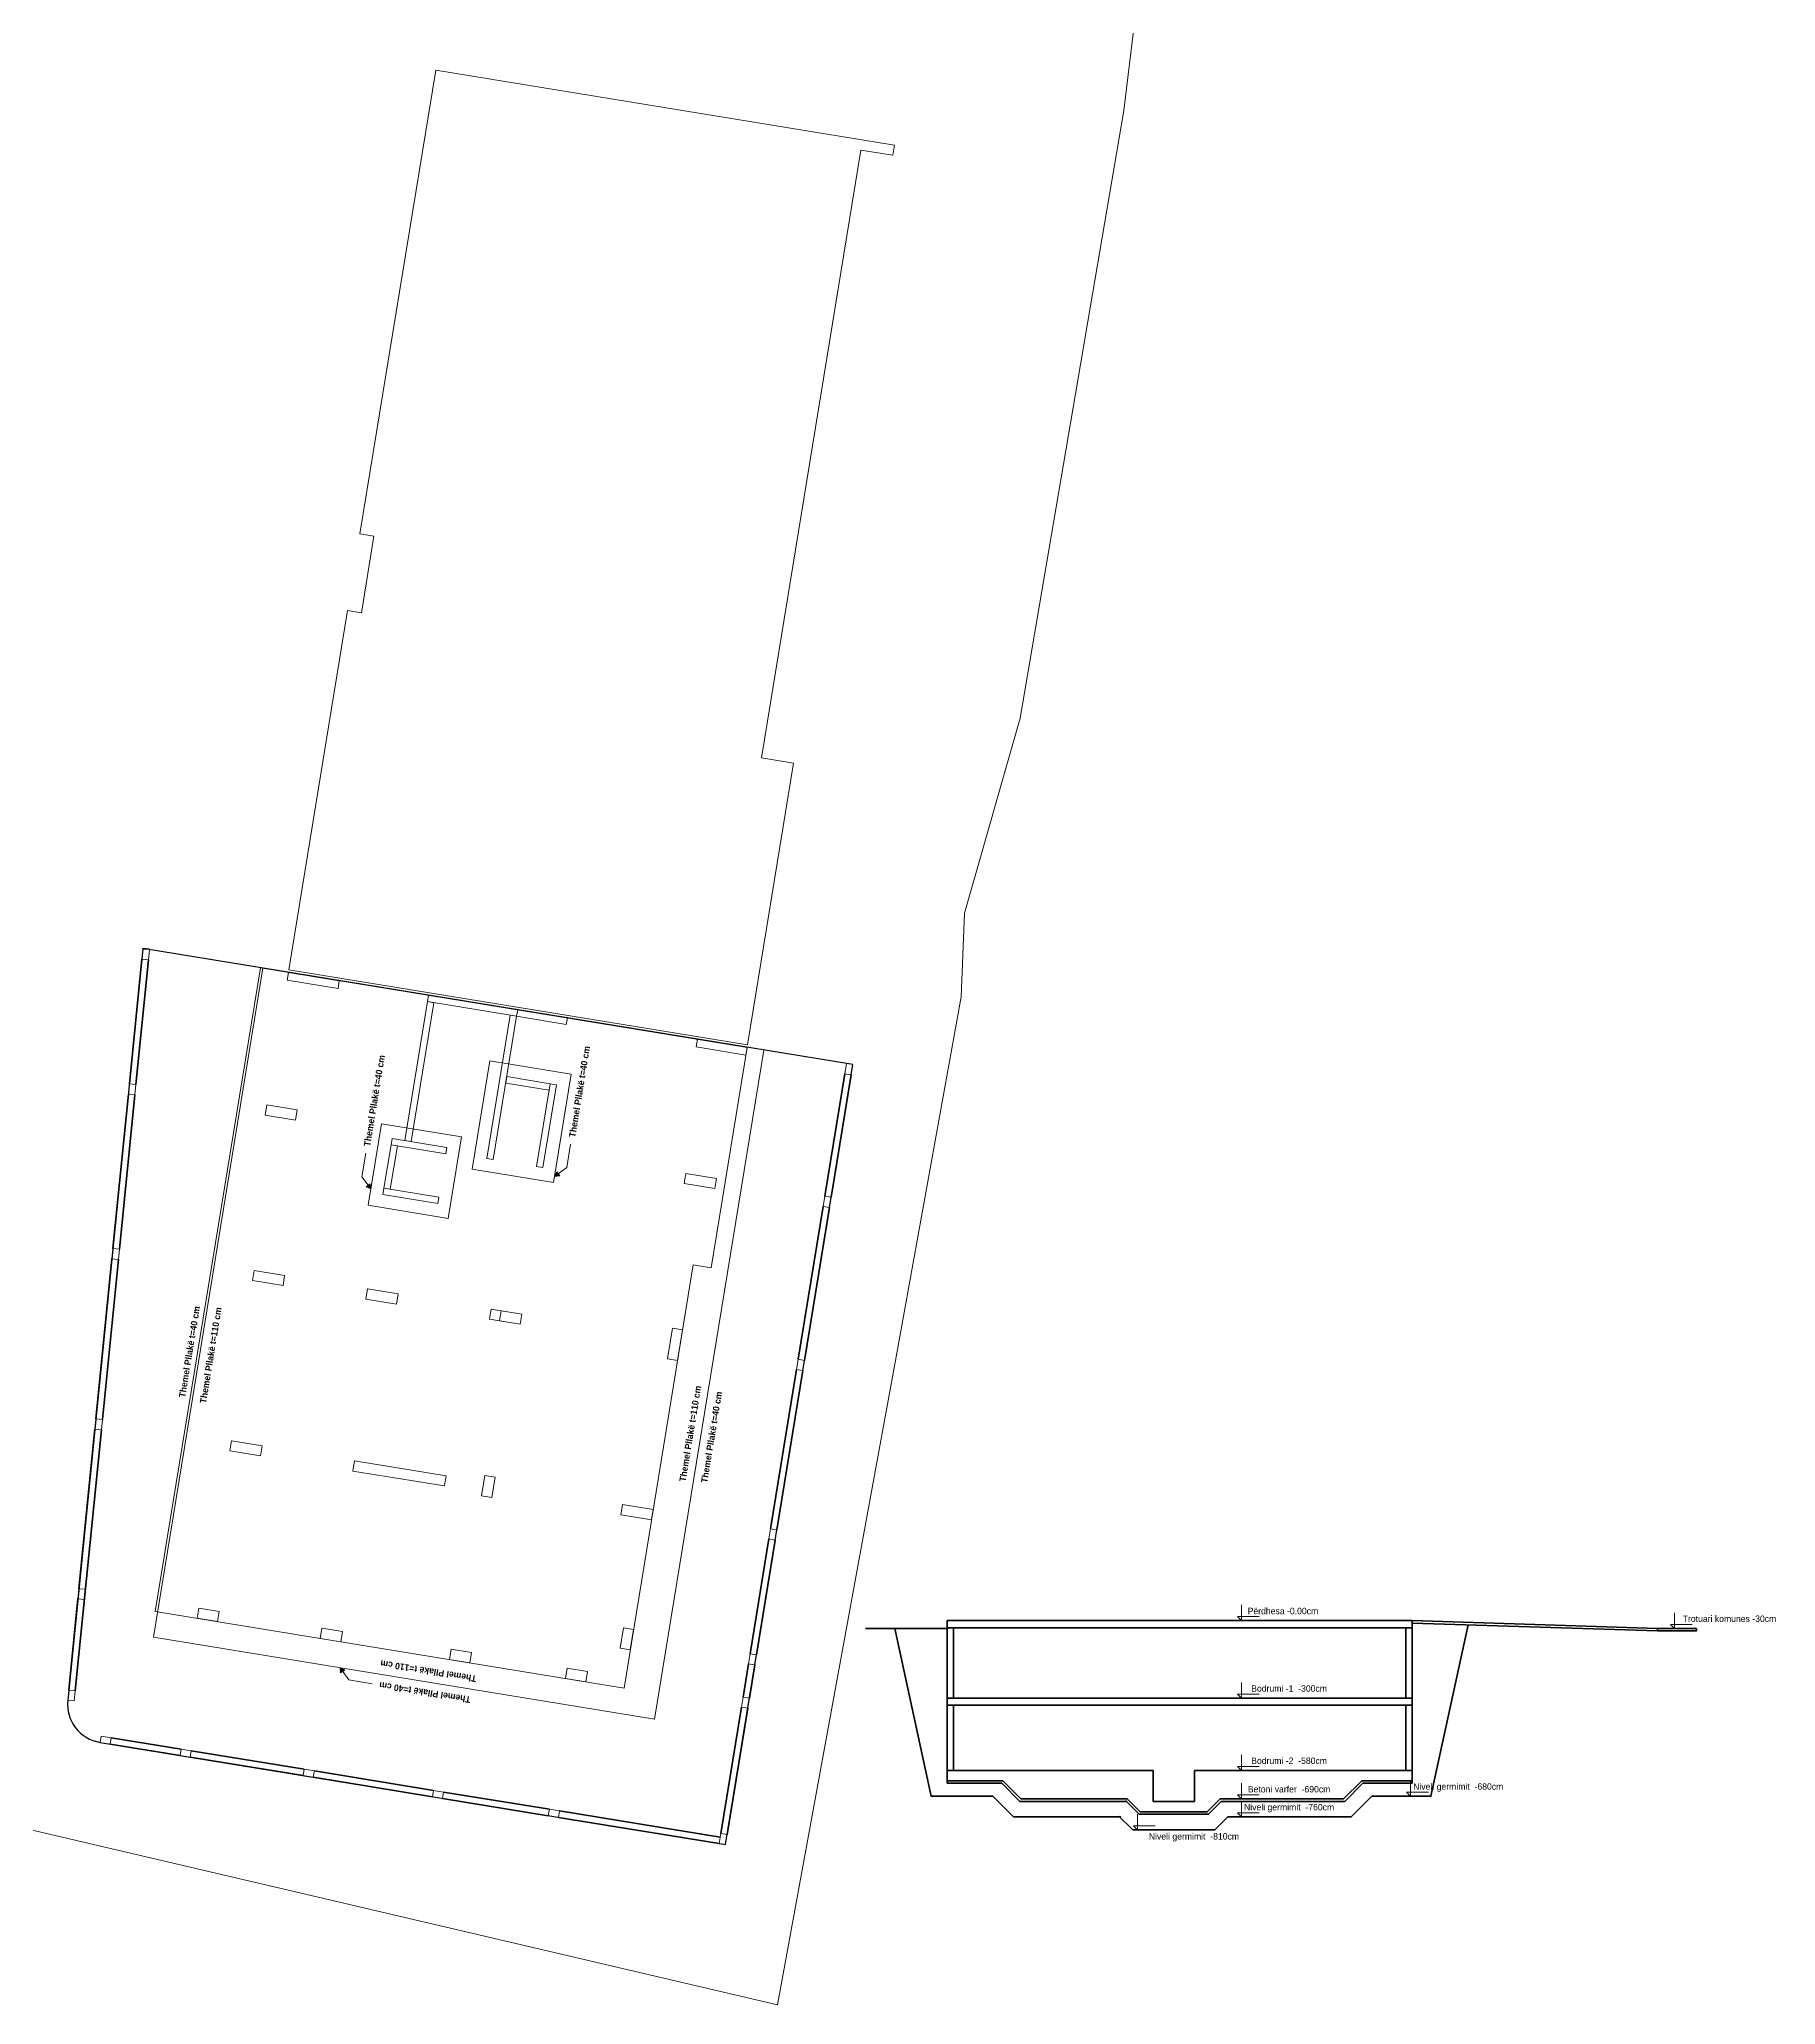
# Model space of a CAD drawing. Header units: metres. Extents: x 7511353 to 7511467, y 4692177 to 4692372.
# Drawn here: x 7511395.5 to 7511462.7, y 4692176.9 to 4692253 of the extents above; entities that cross this region are included whole.
import ezdxf

# ---------------------------------------------------------------- set-up
doc = ezdxf.new("R2010")
doc.units = ezdxf.units.M
for name, color, linetype, lineweight in [('2D Drafting - General_Pen_No__7', 7, 'Continuous', 35), ('2D Drafting - General_Pen_No__75', 6, 'Continuous', 20), ('2D Drafting - General_Pen_No__86', 173, 'Continuous', 20), ('2D Drafting - General_Pen_No__95', 6, 'Continuous', 13), ('A - Fleta_Pen_No__86', 173, 'Continuous', 20), ('muret', 8, 'Continuous', 35), ('ParcRePo', 7, 'Continuous', 0), ('shtyllat', 1, 'Continuous', 0), ('trapazani', 211, 'Continuous', 13), ('urbanizem', 1, 'Continuous', 0)]:
    doc.layers.add(name, color=color, linetype=linetype, lineweight=lineweight)
doc.layers.add('bodrumi', color=5, linetype='Continuous')
doc.styles.add('GENERATED_STYLE_1', font='GOTHIC.TTF')
doc.styles.add('GENERATED_STYLE_2', font='GOTHICB.TTF')

# ---------------------------------------------------------------- blocks, each defined once
blk = doc.blocks.new('Polyline_4', base_point=(645579, -5846965))
at = {"layer": '2D Drafting - General_Pen_No__95', "linetype": 'Continuous', "lineweight": 13}
blk.add_hatch(color=6, dxfattribs=at).paths.add_polyline_path([(645990, -5845636), (645797, -5845688), (645938, -5845829)])
at = {"layer": '2D Drafting - General_Pen_No__75', "color": 6, "linetype": 'Continuous', "lineweight": 20, "flags": 128}
blk.add_lwpolyline([(645579, -5846965), (645579, -5846047), (645867, -5845759)], dxfattribs=at)
at = {"layer": '2D Drafting - General_Pen_No__95', "color": 6, "linetype": 'Continuous', "lineweight": 13}
for p, q in [((645990, -5845636), (645797, -5845688)), ((645990, -5845636), (645938, -5845829)), ((645938, -5845829), (645797, -5845688))]:
    blk.add_line(p, q, dxfattribs=at)
blk = doc.blocks.new('Polyline_8', base_point=(667435, -5851175))
at = {"layer": '2D Drafting - General_Pen_No__95', "linetype": 'Continuous', "lineweight": 13}
blk.add_hatch(color=6, dxfattribs=at).paths.add_polyline_path([(666106, -5850764), (666158, -5850957), (666299, -5850816)])
at = {"layer": '2D Drafting - General_Pen_No__75', "color": 6, "linetype": 'Continuous', "lineweight": 20, "flags": 128}
blk.add_lwpolyline([(667435, -5851175), (666516, -5851175), (666228, -5850887)], dxfattribs=at)
at = {"layer": '2D Drafting - General_Pen_No__95', "color": 6, "linetype": 'Continuous', "lineweight": 13}
for p, q in [((666106, -5850764), (666299, -5850816)), ((666106, -5850764), (666158, -5850957)), ((666299, -5850816), (666158, -5850957))]:
    blk.add_line(p, q, dxfattribs=at)
blk = doc.blocks.new('Polyline_9', base_point=(665810, -5843406))
at = {"layer": '2D Drafting - General_Pen_No__95', "linetype": 'Continuous', "lineweight": 13}
blk.add_hatch(color=6, dxfattribs=at).paths.add_polyline_path([(664481, -5843817), (664674, -5843765), (664533, -5843623)])
at = {"layer": '2D Drafting - General_Pen_No__75', "color": 6, "linetype": 'Continuous', "lineweight": 20, "flags": 128}
blk.add_lwpolyline([(665810, -5843406), (664891, -5843406), (664603, -5843694)], dxfattribs=at)
at = {"layer": '2D Drafting - General_Pen_No__95', "color": 6, "linetype": 'Continuous', "lineweight": 13}
for p, q in [((664481, -5843817), (664533, -5843623)), ((664481, -5843817), (664674, -5843765)), ((664533, -5843623), (664674, -5843765))]:
    blk.add_line(p, q, dxfattribs=at)

msp = doc.modelspace()

# ---------------------------------------------------------------- linework, layer by layer
at = {"layer": '2D Drafting - General_Pen_No__7', "color": 7, "linetype": 'Continuous', "lineweight": 35, "flags": 128}
for points in [[(7511430.617, 4692191.749), (7511448.633, 4692191.749)], [(7511430.617, 4692185.549), (7511430.617, 4692191.749)], [(7511430.617, 4692191.469), (7511448.633, 4692191.469)], [(7511430.867, 4692188.749), (7511430.867, 4692191.469)], [(7511447.063, 4692184.949), (7511449.351, 4692184.949), (7511450.791, 4692191.581)], [(7511448.383, 4692188.749), (7511448.383, 4692191.469)], [(7511448.633, 4692185.449), (7511448.633, 4692191.749)], [(7511458.133, 4692191.449), (7511448.633, 4692191.749)], [(7511458.133, 4692191.349), (7511448.633, 4692191.649)], [(7511427.455, 4692191.449), (7511430.617, 4692191.449)], [(7511432.389, 4692184.949), (7511429.998, 4692184.949), (7511428.587, 4692191.449)], [(7511430.617, 4692188.749), (7511448.633, 4692188.749)], [(7511430.617, 4692188.469), (7511448.633, 4692188.469)], [(7511430.867, 4692185.949), (7511430.867, 4692188.469)], [(7511448.383, 4692185.949), (7511448.383, 4692188.469)], [(7511430.617, 4692185.949), (7511438.593, 4692185.949)], [(7511430.617, 4692185.549), (7511432.778, 4692185.549)], [(7511430.617, 4692185.449), (7511430.617, 4692185.549)], [(7511430.617, 4692185.449), (7511432.737, 4692185.449)], [(7511432.737, 4692185.449), (7511433.437, 4692184.749), (7511437.593, 4692184.749)], [(7511432.778, 4692185.549), (7511433.478, 4692184.849), (7511437.593, 4692184.849)], [(7511437.523, 4692184.778), (7511438.052, 4692184.249), (7511440.735, 4692184.249), (7511441.235, 4692184.749), (7511446.015, 4692184.749), (7511446.715, 4692185.449), (7511448.633, 4692185.449)], [(7511437.593, 4692184.849), (7511438.093, 4692184.349), (7511440.693, 4692184.349), (7511441.193, 4692184.849), (7511445.973, 4692184.849), (7511446.673, 4692185.549), (7511448.633, 4692185.549)], [(7511438.593, 4692185.949), (7511438.593, 4692184.749), (7511440.193, 4692184.749), (7511440.193, 4692185.949)], [(7511440.193, 4692185.949), (7511448.633, 4692185.949)], [(7511432.389, 4692184.949), (7511433.189, 4692184.149), (7511437.345, 4692184.149)], [(7511447.063, 4692184.949), (7511446.263, 4692184.149), (7511441.483, 4692184.149)], [(7511437.274, 4692184.178), (7511437.804, 4692183.649), (7511440.983, 4692183.649), (7511441.483, 4692184.149)]]:
    msp.add_lwpolyline(points, dxfattribs=at)
msp.add_lwpolyline([(7511459.633, 4692191.449), (7511458.133, 4692191.449), (7511458.133, 4692191.349), (7511459.633, 4692191.349)], close=True, dxfattribs=at)
at = {"layer": '2D Drafting - General_Pen_No__86', "color": 173, "linetype": 'Continuous', "lineweight": 20, "flags": 128}
for points in [[(7511442.017, 4692192.355), (7511442.017, 4692191.749), (7511441.863, 4692191.903), (7511442.705, 4692191.903)], [(7511458.788, 4692192.055), (7511458.788, 4692191.449), (7511458.634, 4692191.603), (7511459.475, 4692191.603)], [(7511442.017, 4692189.355), (7511442.017, 4692188.749), (7511441.863, 4692188.903), (7511442.705, 4692188.903)], [(7511442.017, 4692186.555), (7511442.017, 4692185.949), (7511441.863, 4692186.103), (7511442.705, 4692186.103)], [(7511442.017, 4692185.455), (7511442.017, 4692184.849), (7511441.863, 4692185.003), (7511442.705, 4692185.003)], [(7511448.567, 4692185.555), (7511448.567, 4692184.949), (7511448.413, 4692185.103), (7511449.255, 4692185.103)], [(7511442.017, 4692184.755), (7511442.017, 4692184.149), (7511441.863, 4692184.303), (7511442.705, 4692184.303)], [(7511437.988, 4692184.255), (7511437.988, 4692183.649), (7511437.833, 4692183.803), (7511438.675, 4692183.803)]]:
    msp.add_lwpolyline(points, dxfattribs=at)
at = {"layer": 'bodrumi', "flags": 128}
msp.add_lwpolyline([(7511422.033, 4692183.074), (7511426.969, 4692213.275), (7511399.479, 4692217.768), (7511396.566, 4692188.662, 0.396098), (7511397.817, 4692187.032)], format="xyb", close=True, dxfattribs=at)
at = {"layer": 'muret', "linetype": 'Continuous', "flags": 128}
for points in [[(7511399.438, 4692217.354), (7511398.956, 4692212.532)], [(7511399.204, 4692212.508), (7511399.687, 4692217.329)], [(7511399.48, 4692217.767), (7511399.478, 4692217.752)], [(7511399.728, 4692217.742), (7511399.48, 4692217.767)], [(7511399.727, 4692217.727), (7511399.728, 4692217.742)], [(7511426.658, 4692212.92), (7511425.884, 4692208.183)], [(7511426.13, 4692208.142), (7511426.905, 4692212.88)], [(7511398.916, 4692212.134), (7511398.317, 4692206.152)], [(7511398.566, 4692206.127), (7511399.165, 4692212.11)], [(7511425.819, 4692207.788), (7511424.851, 4692201.867)], [(7511425.098, 4692201.826), (7511426.066, 4692207.748)], [(7511398.277, 4692205.754), (7511397.658, 4692199.563)], [(7511397.906, 4692199.538), (7511398.526, 4692205.729)], [(7511424.787, 4692201.472), (7511423.779, 4692195.304)], [(7511424.025, 4692195.263), (7511425.034, 4692201.431)], [(7511396.855, 4692189.036), (7511397.867, 4692199.14)], [(7511397.618, 4692199.165), (7511396.999, 4692192.985)], [(7511423.714, 4692194.909), (7511422.988, 4692190.468)], [(7511423.235, 4692190.427), (7511423.961, 4692194.869)], [(7511396.959, 4692192.587), (7511396.607, 4692189.061)], [(7511422.924, 4692190.073), (7511422.714, 4692188.79)], [(7511422.961, 4692188.75), (7511423.171, 4692190.033)], [(7511422.65, 4692188.395), (7511421.851, 4692183.51)], [(7511422.098, 4692183.47), (7511422.896, 4692188.355)], [(7511398.212, 4692186.968), (7511400.914, 4692186.527)], [(7511400.954, 4692186.774), (7511398.252, 4692187.215)], [(7511401.308, 4692186.462), (7511405.68, 4692185.748)], [(7511405.721, 4692185.995), (7511401.349, 4692186.709)], [(7511406.075, 4692185.683), (7511410.684, 4692184.93)], [(7511410.724, 4692185.177), (7511406.115, 4692185.93)], [(7511411.079, 4692184.865), (7511415.174, 4692184.196)], [(7511415.215, 4692184.443), (7511411.119, 4692185.112)], [(7511415.569, 4692184.132), (7511421.787, 4692183.115)], [(7511421.827, 4692183.362), (7511415.609, 4692184.378)]]:
    msp.add_lwpolyline(points, dxfattribs=at)
at = {"layer": 'ParcRePo', "flags": 128}
msp.add_lwpolyline([(7511438.476, 4692258.633), (7511437.466, 4692250.214), (7511433.445, 4692226.686), (7511431.285, 4692219.136), (7511431.165, 4692215.906), (7511428.644, 4692201.967), (7511424.053, 4692176.878), (7511392.374, 4692184.299), (7511391.774, 4692184.439), (7511391.754, 4692184.439), (7511391.594, 4692184.479), (7511374.173, 4692189.119), (7511355.624, 4692194.06), (7511353.224, 4692194.68), (7511356.019, 4692233.288), (7511356.846, 4692244.708), (7511357.263, 4692252.689), (7511359.038, 4692286.715)], dxfattribs=at)
at = {"layer": 'shtyllat', "linetype": 'Continuous', "flags": 128}
for points in [[(7511399.687, 4692217.329), (7511399.727, 4692217.727), (7511399.478, 4692217.752), (7511399.438, 4692217.354)], [(7511407.033, 4692216.229), (7511407.082, 4692216.525), (7511405.108, 4692216.847), (7511405.06, 4692216.551)], [(7511413.948, 4692215.149), (7511413.988, 4692215.396), (7511410.534, 4692215.961), (7511410.493, 4692215.714)], [(7511410.74, 4692215.674), (7511410.493, 4692215.714), (7511409.614, 4692210.335), (7511409.861, 4692210.295)], [(7511413.948, 4692215.149), (7511413.701, 4692215.19), (7511412.794, 4692209.643), (7511413.041, 4692209.603)], [(7511415.872, 4692214.835), (7511415.912, 4692215.081), (7511413.988, 4692215.396), (7511413.948, 4692215.149)], [(7511422.824, 4692213.648), (7511422.872, 4692213.944), (7511420.948, 4692214.258), (7511420.899, 4692213.962)], [(7511415.203, 4692212.289), (7511415.243, 4692212.536), (7511413.565, 4692212.81), (7511413.525, 4692212.564)], [(7511426.905, 4692212.88), (7511426.969, 4692213.274), (7511426.722, 4692213.315), (7511426.658, 4692212.92)], [(7511399.165, 4692212.11), (7511399.204, 4692212.508), (7511398.956, 4692212.532), (7511398.916, 4692212.134)], [(7511415.49, 4692212.496), (7511415.243, 4692212.536), (7511414.719, 4692209.329), (7511414.966, 4692209.288)], [(7511405.389, 4692211.127), (7511405.453, 4692211.522), (7511404.269, 4692211.715), (7511404.205, 4692211.321)], [(7511409.083, 4692210.169), (7511409.33, 4692210.128), (7511409.055, 4692208.451), (7511408.809, 4692208.491)], [(7511409.083, 4692210.169), (7511409.123, 4692210.415), (7511411.245, 4692210.069), (7511411.205, 4692209.822)], [(7511421.625, 4692208.473), (7511421.689, 4692208.868), (7511420.505, 4692209.062), (7511420.441, 4692208.667)], [(7511408.768, 4692208.244), (7511408.809, 4692208.491), (7511410.93, 4692208.144), (7511410.89, 4692207.897)], [(7511426.066, 4692207.748), (7511426.13, 4692208.142), (7511425.884, 4692208.183), (7511425.819, 4692207.788)], [(7511398.526, 4692205.729), (7511398.566, 4692206.127), (7511398.317, 4692206.152), (7511398.277, 4692205.754)], [(7511404.901, 4692204.722), (7511404.965, 4692205.117), (7511403.781, 4692205.31), (7511403.716, 4692204.916)], [(7511409.292, 4692204.004), (7511409.357, 4692204.399), (7511408.173, 4692204.593), (7511408.108, 4692204.198)], [(7511414.079, 4692203.222), (7511414.143, 4692203.617), (7511412.959, 4692203.81), (7511412.895, 4692203.415)], [(7511414.079, 4692203.222), (7511414.143, 4692203.617), (7511413.354, 4692203.746), (7511413.289, 4692203.351)], [(7511419.785, 4692201.884), (7511420.18, 4692201.819), (7511420.374, 4692203.004), (7511419.979, 4692203.068)], [(7511425.034, 4692201.431), (7511425.098, 4692201.826), (7511424.851, 4692201.867), (7511424.787, 4692201.472)], [(7511397.867, 4692199.14), (7511397.906, 4692199.538), (7511397.658, 4692199.563), (7511397.618, 4692199.165)], [(7511404.025, 4692198.127), (7511404.09, 4692198.522), (7511402.906, 4692198.715), (7511402.841, 4692198.32)], [(7511411.161, 4692196.961), (7511411.225, 4692197.355), (7511407.672, 4692197.936), (7511407.608, 4692197.541)], [(7511412.982, 4692196.511), (7511413.111, 4692197.3), (7511412.716, 4692197.365), (7511412.587, 4692196.575)], [(7511419.172, 4692195.651), (7511419.236, 4692196.046), (7511418.052, 4692196.24), (7511417.988, 4692195.845)], [(7511423.961, 4692194.869), (7511424.025, 4692195.263), (7511423.779, 4692195.304), (7511423.714, 4692194.909)], [(7511397.208, 4692192.562), (7511397.248, 4692192.96), (7511396.999, 4692192.985), (7511396.959, 4692192.587)], [(7511402.369, 4692191.71), (7511402.433, 4692192.105), (7511401.644, 4692192.234), (7511401.579, 4692191.839)], [(7511407.135, 4692190.931), (7511407.2, 4692191.326), (7511406.41, 4692191.455), (7511406.346, 4692191.06)], [(7511418.349, 4692190.618), (7511418.478, 4692191.408), (7511418.083, 4692191.472), (7511417.954, 4692190.683)], [(7511412.139, 4692190.113), (7511412.204, 4692190.508), (7511411.414, 4692190.637), (7511411.35, 4692190.242)], [(7511423.171, 4692190.033), (7511423.235, 4692190.427), (7511422.988, 4692190.468), (7511422.924, 4692190.073)], [(7511416.694, 4692189.774), (7511415.904, 4692189.903), (7511415.84, 4692189.508), (7511416.629, 4692189.379)], [(7511396.816, 4692188.638), (7511396.855, 4692189.036), (7511396.607, 4692189.061), (7511396.567, 4692188.663)], [(7511422.896, 4692188.355), (7511422.961, 4692188.75), (7511422.714, 4692188.79), (7511422.65, 4692188.395)], [(7511397.817, 4692187.033), (7511398.212, 4692186.968), (7511398.252, 4692187.215), (7511397.858, 4692187.28)], [(7511400.914, 4692186.527), (7511401.308, 4692186.462), (7511401.349, 4692186.709), (7511400.954, 4692186.774)], [(7511405.68, 4692185.748), (7511406.075, 4692185.683), (7511406.115, 4692185.93), (7511405.721, 4692185.995)], [(7511410.684, 4692184.93), (7511411.079, 4692184.865), (7511411.119, 4692185.112), (7511410.724, 4692185.177)], [(7511415.174, 4692184.196), (7511415.569, 4692184.132), (7511415.609, 4692184.378), (7511415.215, 4692184.443)], [(7511422.033, 4692183.075), (7511422.098, 4692183.47), (7511421.851, 4692183.51), (7511421.787, 4692183.115)]]:
    msp.add_lwpolyline(points, close=True, dxfattribs=at)
at = {"layer": 'trapazani', "linetype": 'Continuous', "lineweight": 20, "flags": 128}
msp.add_lwpolyline([(7511423.515, 4692213.839), (7511419.281, 4692187.933), (7511399.887, 4692191.102), (7511404.121, 4692217.009)], dxfattribs=at)
for points in [[(7511412.22, 4692209.23), (7511412.906, 4692213.425), (7511416.064, 4692212.909), (7511415.378, 4692208.714)], [(7511411.819, 4692210.481), (7511411.303, 4692207.323), (7511408.194, 4692207.831), (7511408.71, 4692210.989)]]:
    msp.add_lwpolyline(points, close=True, dxfattribs=at)
at = {"layer": 'urbanizem', "linetype": 'Continuous', "flags": 128}
msp.add_lwpolyline([(7511422.887, 4692214.043), (7511424.669, 4692224.947), (7511423.436, 4692225.149), (7511427.283, 4692248.687), (7511428.516, 4692248.486), (7511428.581, 4692248.881), (7511410.816, 4692251.784), (7511407.88, 4692233.822), (7511408.423, 4692233.733), (7511407.939, 4692230.773), (7511407.397, 4692230.862), (7511405.122, 4692216.946)], close=True, dxfattribs=at)
at = {"layer": 'urbanizem', "color": 3, "linetype": 'Continuous', "flags": 128}
msp.add_lwpolyline([(7511418.107, 4692189.138), (7511420.785, 4692205.52), (7511421.477, 4692205.407), (7511422.872, 4692213.944), (7511404.024, 4692217.025), (7511399.951, 4692192.105)], close=True, dxfattribs=at)

# ---------------------------------------------------------------- block references
at = {"layer": 'trapazani', "linetype": 'Continuous', "lineweight": 20, "xscale": 0.001, "yscale": 0.001, "zscale": 0.001, "rotation": 80.71748131556281}
for name, p in [('Polyline_9', (7511408.107, 4692209.842)), ('Polyline_8', (7511416.036, 4692210.193)), ('Polyline_4', (7511408.356, 4692189.302))]:
    msp.add_blockref(name, p, dxfattribs=at)

# ---------------------------------------------------------------- texts
at = {"layer": 'A - Fleta_Pen_No__86', "color": 173, "linetype": 'Continuous', "lineweight": 20, "char_height": 0.25, "attachment_point": 8, "style": 'GENERATED_STYLE_1'}
for s, insert in [('\\A1;Përdhesa -0.00cm', (7511443.622, 4692191.993)), ('\\A1;Trotuari komunes -30cm', (7511460.915, 4692191.693)), ('\\A1;Bodrumi -1  -300cm', (7511443.861, 4692188.993)), ('\\A1;Bodrumi -2  -580cm', (7511443.861, 4692186.193)), ('\\A1;Niveli germimit  -680cm', (7511450.411, 4692185.125)), ('\\A1;Niveli germimit  -760cm', (7511443.861, 4692184.325)), ('\\A1;Betoni varfer  -690cm', (7511443.861, 4692185.093)), ('\\A1;Niveli germimit  -810cm', (7511440.177, 4692183.196))]:
    msp.add_mtext(s, dxfattribs=dict(at, insert=insert))
at = {"layer": 'trapazani', "linetype": 'Continuous', "lineweight": 13, "char_height": 0.25, "attachment_point": 8, "style": 'GENERATED_STYLE_2'}
for s, insert, rotation in [('\\A1;Themel Pllakë t=40 cm ', (7511408.566, 4692211.861), 80.71748), ('\\A1;Themel Pllakë t=40 cm ', (7511416.51, 4692212.209), 80.71748), ('\\A1;Themel Pllakë t=40 cm ', (7511401.404, 4692202.137), 80.71748), ('\\A1;Themel Pllakë t=110 cm ', (7511402.229, 4692202.002), 80.71748), ('\\A1;Themel Pllakë t=110 cm ', (7511420.798, 4692198.967), 80.71748), ('\\A1;Themel Pllakë t=40 cm ', (7511421.623, 4692198.832), 80.71748), ('\\A1;Themel Pllakë t=110 cm ', (7511410.551, 4692189.92), 170.71748), ('\\A1;Themel Pllakë t=40 cm ', (7511410.416, 4692189.095), 170.71748)]:
    msp.add_mtext(s, dxfattribs=dict(at, insert=insert, rotation=rotation))

doc.saveas('drawing.dxf')
